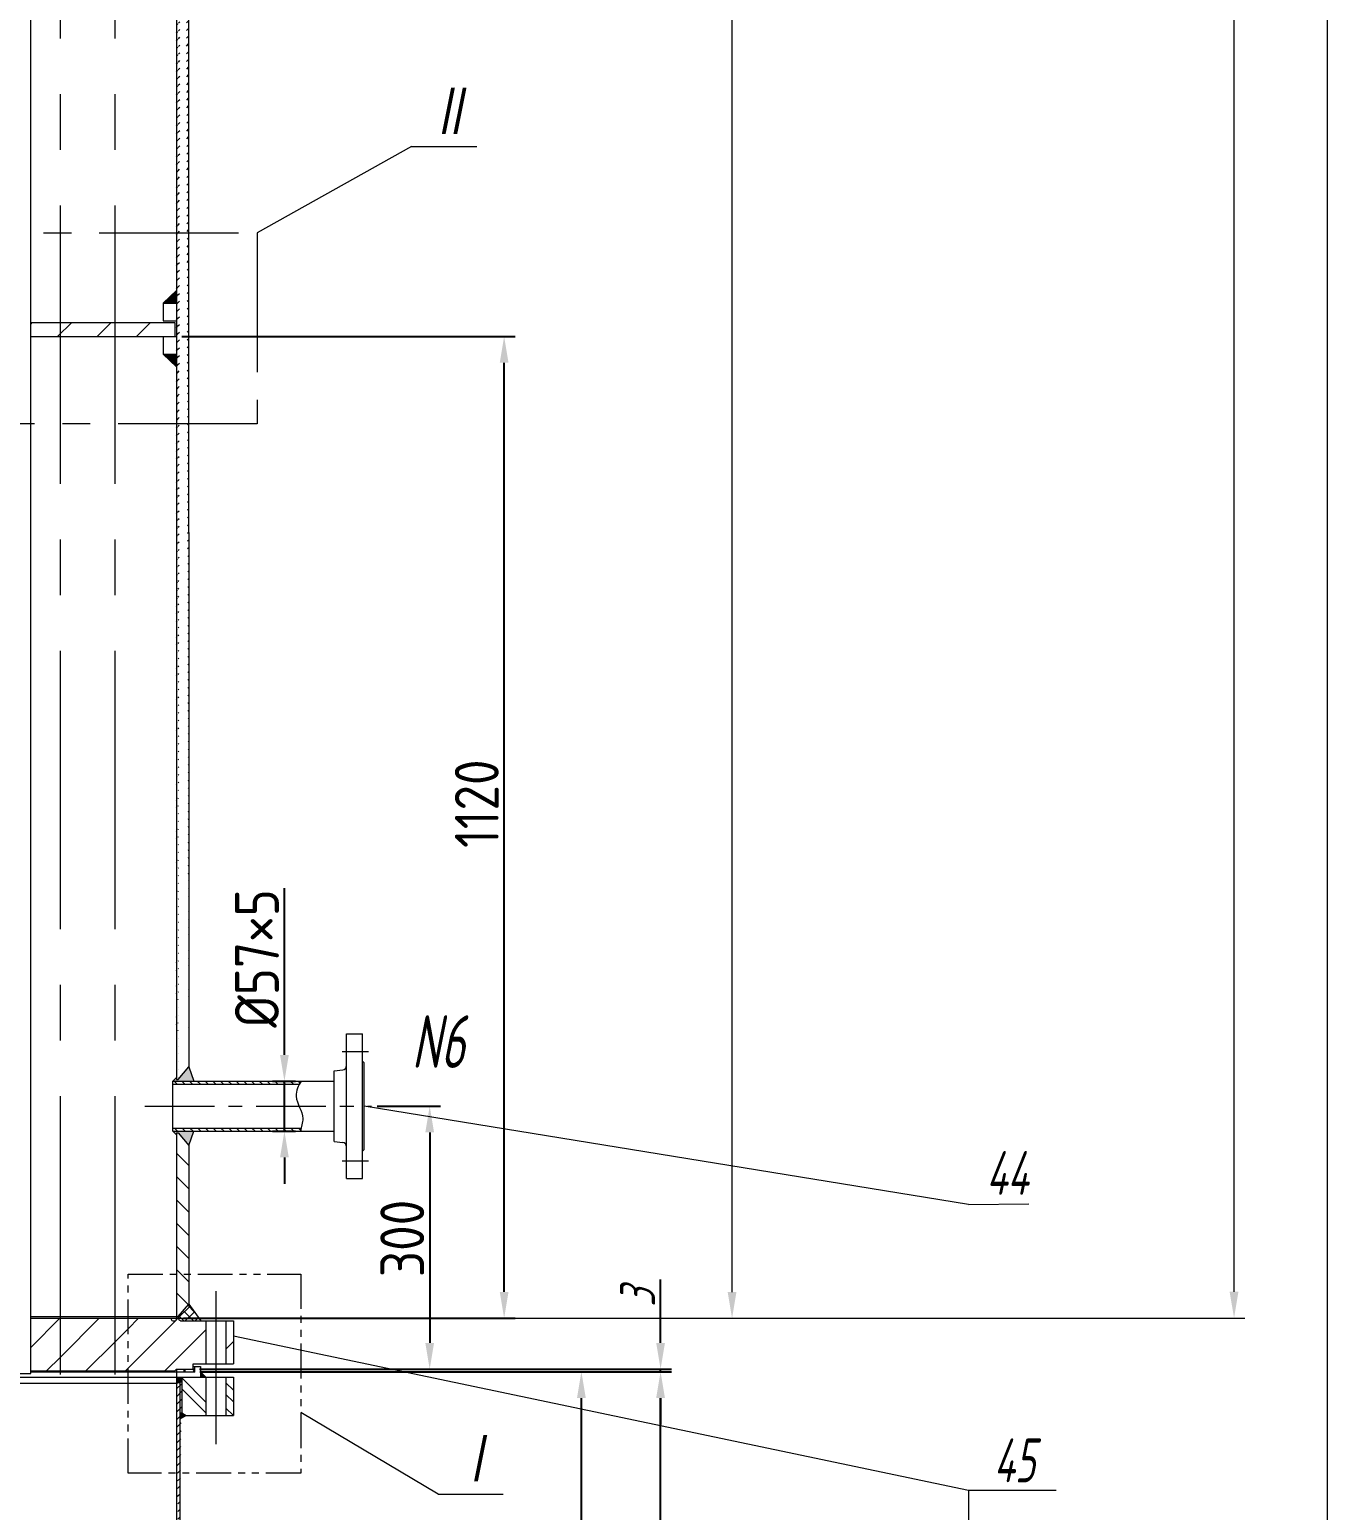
# Model space of a CAD drawing. Header units: inches. Extents: x 16 to 1170, y 5 to 1869.
# Drawn here: x 362.3 to 510.3, y 630.3 to 799.2 of the extents above; entities that cross this region are included whole.
import ezdxf
from ezdxf.enums import TextEntityAlignment as Align

# ---------------------------------------------------------------- set-up
doc = ezdxf.new("R2010")
doc.units = ezdxf.units.IN
doc.header["$MEASUREMENT"] = 0
doc.linetypes.add('CENTER', pattern=[50.8, 31.75, -6.35, 6.35, -6.35])
doc.linetypes.add('PHANTOM2', pattern=[31.75, 15.875, -3.175, 3.175, -3.175, 3.175, -3.175])
doc.layers.get('Defpoints').update_dxf_attribs({"lineweight": 0})
for name, color, linetype, lineweight in [('中心线', 111, 'CENTER', 0), ('剖面线', 250, 'Continuous', 0), ('双点划线', 5, 'PHANTOM2', 0), ('文字', 7, 'Continuous', 0), ('标注线', 20, 'Continuous', 0), ('粗实线', 7, 'Continuous', 0), ('粗实线1', 7, 'Continuous', 0), ('细实线2', 130, 'Continuous', 0)]:
    doc.layers.add(name, color=color, linetype=linetype, lineweight=lineweight)
doc.styles.add('HZ', font='gbeitc.shx', dxfattribs={"width": 0.75, "bigfont": 'hztxt3.shx'})
doc.styles.add('STYLE1', font='isocp3.shx', dxfattribs={"width": 0.8, "oblique": 18, "bigfont": 'hztxt3.shx'})
doc.dimstyles.new('1-10', dxfattribs={"dimtxt": 4, "dimasz": 3, "dimexe": 1.25, "dimexo": 0.625, "dimtad": 1, "dimdec": 4, "dimlfac": 10, "dimdsep": 46, "dimtxsty": 'STYLE1', "dimcen": 0.5, "dimclrt": 4, "dimadec": 0, "dimazin": 0, "dimtp": 0.2, "dimtfac": 1, "dimtdec": 4, "dimtmove": 0, "dimatfit": 3, "dimfxl": 1.25, "dimtolj": 1, "dimarcsym": 0})
pattern_1 = [(45, (351.29695, -2366.0835), (-0.561266, 0.561266), []), (135, (351.29695, -2366.0835), (-0.561266, -0.561266), [])]

# ---------------------------------------------------------------- blocks, each defined once
blk = doc.blocks.new('*D9')
at = {"layer": 'Defpoints', "color": 0, "transparency": 16777216}
for p in [(381.06, 646.13), (434.22, 646.13), (379.41, 536.13)]:
    blk.add_point(p, dxfattribs=at)
at = {"layer": '标注线', "color": 0, "lineweight": -2, "transparency": 16777216}
for p, q in [((381.68, 646.13), (435.47, 646.13)), ((434.22, 539.13), (434.22, 643.13)), ((380.03, 536.13), (435.47, 536.13))]:
    blk.add_line(p, q, dxfattribs=at)
at = {"layer": '标注线', "color": 0, "transparency": 16777216}
for points in [[(433.72, 643.13), (434.72, 643.13), (434.22, 646.13)], [(433.72, 539.13), (434.72, 539.13), (434.22, 536.13)]]:
    blk.add_solid(points, dxfattribs=at)
at = {"layer": '标注线', "color": 4, "transparency": 16777216, "insert": (431.1, 606.89), "char_height": 4, "attachment_point": 5, "rotation": 90}
blk.add_mtext('\\A1;{\\Fgbenor,gbcbig|c134;\\H1.25x;1100}', dxfattribs=at)
blk = doc.blocks.new('*D10')
at = {"layer": 'Defpoints', "color": 0, "transparency": 16777216}
for p in [(381.06, 646.13), (425.19, 646.13), (402.81, 581.13)]:
    blk.add_point(p, dxfattribs=at)
at = {"layer": '标注线', "color": 0, "lineweight": -2, "transparency": 16777216}
for p, q in [((381.68, 646.13), (426.44, 646.13)), ((425.19, 584.13), (425.19, 643.13)), ((403.43, 581.13), (426.44, 581.13))]:
    blk.add_line(p, q, dxfattribs=at)
at = {"layer": '标注线', "color": 0, "transparency": 16777216}
for points in [[(424.69, 643.13), (425.69, 643.13), (425.19, 646.13)], [(424.69, 584.13), (425.69, 584.13), (425.19, 581.13)]]:
    blk.add_solid(points, dxfattribs=at)
at = {"layer": '标注线', "color": 4, "transparency": 16777216, "insert": (422.06, 617.85), "char_height": 4, "attachment_point": 5, "rotation": 90}
blk.add_mtext('\\A1;{\\Fgbenor,gbcbig|c134;\\H1.25x;650}', dxfattribs=at)
blk = doc.blocks.new('*D11')
at = {"layer": '标注线', "color": 0, "lineweight": -2, "transparency": 16777216}
for p, q in [((434.22, 649.43), (434.22, 656.67)), ((381.63, 646.43), (435.47, 646.43)), ((381.68, 646.13), (435.47, 646.13)), ((434.22, 646.13), (434.22, 646.43)), ((434.22, 643.13), (434.22, 640.13))]:
    blk.add_line(p, q, dxfattribs=at)
at = {"layer": '标注线', "color": 0, "transparency": 16777216}
for points in [[(433.72, 649.43), (434.72, 649.43), (434.22, 646.43)], [(433.72, 643.13), (434.72, 643.13), (434.22, 646.13)]]:
    blk.add_solid(points, dxfattribs=at)
at = {"layer": '粗实线1', "color": 0, "transparency": 16777216}
for p in [(381.01, 646.43), (381.06, 646.13), (434.22, 646.43)]:
    blk.add_point(p, dxfattribs=at)
at = {"layer": '标注线', "color": 4, "transparency": 16777216, "insert": (431.6, 654.55), "char_height": 4, "attachment_point": 5, "rotation": 90, "style": 'STYLE1'}
blk.add_mtext('\\A1;3', dxfattribs=at)
blk = doc.blocks.new('*D12')
at = {"layer": 'Defpoints', "color": 0, "transparency": 16777216}
for p in [(379.01, 764.23), (416.38, 764.23), (379.21, 652.23)]:
    blk.add_point(p, dxfattribs=at)
at = {"layer": '标注线', "color": 0, "lineweight": -2, "transparency": 16777216}
for p, q in [((379.63, 764.23), (417.63, 764.23)), ((416.38, 655.23), (416.38, 761.23)), ((379.83, 652.23), (417.63, 652.23))]:
    blk.add_line(p, q, dxfattribs=at)
at = {"layer": '标注线', "color": 0, "transparency": 16777216}
for points in [[(415.88, 761.23), (416.88, 761.23), (416.38, 764.23)], [(415.88, 655.23), (416.88, 655.23), (416.38, 652.23)]]:
    blk.add_solid(points, dxfattribs=at)
at = {"layer": '标注线', "color": 4, "transparency": 16777216, "insert": (413.26, 710.93), "char_height": 4, "attachment_point": 5, "rotation": 90}
blk.add_mtext('\\A1;{\\Fgbenor,gbcbig|c134;\\H1.25x;1120}', dxfattribs=at)
blk = doc.blocks.new('*D13')
at = {"layer": 'Defpoints', "color": 0, "transparency": 16777216}
for p in [(401.27, 676.43), (381.01, 646.43), (407.89, 646.43)]:
    blk.add_point(p, dxfattribs=at)
at = {"layer": '标注线', "color": 0, "lineweight": -2, "transparency": 16777216}
for p, q in [((401.9, 676.43), (409.14, 676.43)), ((407.89, 673.43), (407.89, 649.43)), ((381.63, 646.43), (409.14, 646.43))]:
    blk.add_line(p, q, dxfattribs=at)
at = {"layer": '标注线', "color": 0, "transparency": 16777216}
for points in [[(407.39, 673.43), (408.39, 673.43), (407.89, 676.43)], [(407.39, 649.43), (408.39, 649.43), (407.89, 646.43)]]:
    blk.add_solid(points, dxfattribs=at)
at = {"layer": '标注线', "color": 4, "transparency": 16777216, "insert": (404.76, 661.34), "char_height": 4, "attachment_point": 5, "rotation": 90}
blk.add_mtext('\\A1;{\\Fgbenor,gbcbig|c134;\\H1.25x;300}', dxfattribs=at)
blk = doc.blocks.new('*D21')
at = {"layer": 'Defpoints', "color": 0, "transparency": 16777216}
for p in [(389.35, 679.28), (389.35, 673.58), (391.32, 673.58)]:
    blk.add_point(p, dxfattribs=at)
at = {"layer": '标注线', "color": 0, "lineweight": -2, "transparency": 16777216}
for p, q in [((391.32, 682.28), (391.32, 701.28)), ((389.98, 679.28), (392.57, 679.28)), ((391.32, 673.58), (391.32, 679.28)), ((389.98, 673.58), (392.57, 673.58)), ((391.32, 670.58), (391.32, 667.58))]:
    blk.add_line(p, q, dxfattribs=at)
at = {"layer": '标注线', "color": 0, "transparency": 16777216}
for points in [[(390.82, 682.28), (391.82, 682.28), (391.32, 679.28)], [(390.82, 670.58), (391.82, 670.58), (391.32, 673.58)]]:
    blk.add_solid(points, dxfattribs=at)
at = {"layer": '标注线', "color": 4, "transparency": 16777216, "insert": (388.19, 693.28), "char_height": 4, "attachment_point": 5, "rotation": 90}
blk.add_mtext('\\A1;{\\Fgbenor,gbcbig|c0;\\H1.25x;%%C\\Fgbenor,gbcbig|c134;57×5}', dxfattribs=at)

msp = doc.modelspace()

# ---------------------------------------------------------------- hatches: boundary and pattern name
at = {"layer": '剖面线'}
h = msp.add_hatch(dxfattribs=at)
h.set_pattern_fill('ANSI31', scale=5, style=0)
edge = h.paths.add_edge_path()
edge.add_line((378.935615, 1401.584417), (379.007974, 679.477376))
edge.add_line((380.355951, 1402.125235), (380.407974, 680.90748))
edge.add_line((378.935592, 1399.400325), (380.135592, 1401.860875))
edge.add_line((380.135592, 1401.860875), (380.355961, 1401.983036))
edge.add_line((379.207974, 679.477376), (380.407974, 680.90748))
edge.add_line((379.007974, 679.477376), (379.207974, 679.477376))
h = msp.add_hatch(dxfattribs=at)
h.set_pattern_fill('ANSI31', style=0)
h.set_pattern_definition([(45, (351.297, -2366.0835), (-2.245064, 2.245064), [])])
h.paths.add_polyline_path([(315.890282, 765.827376), (312.507974, 765.827376), (312.507974, 764.227376), (315.890282, 764.227376)])
h.paths.add_polyline_path([(319.007974, 765.827376), (315.890282, 765.827376), (315.890282, 764.227376), (319.007974, 764.227376)])
h.paths.add_polyline_path([(322.125665, 765.827376), (319.007974, 765.827376), (319.007974, 764.227376), (322.125665, 764.227376)])
h.paths.add_polyline_path([(328.361048, 765.827376), (322.125665, 765.827376), (322.125665, 764.227376), (328.361048, 764.227376)])
h.paths.add_polyline_path([(334.596431, 765.827376), (328.361048, 765.827376), (328.361048, 764.227376), (334.596431, 764.227376)])
h.paths.add_polyline_path([(340.831814, 765.827376), (334.596431, 765.827376), (334.596431, 764.227376), (340.831814, 764.227376)])
h.paths.add_polyline_path([(347.067197, 765.827376), (340.831814, 765.827376), (340.831814, 764.227376), (347.067197, 764.227376)])
h.paths.add_polyline_path([(353.30258, 765.827376), (347.067197, 765.827376), (347.067197, 764.227376), (353.30258, 764.227376)])
h.paths.add_polyline_path([(356.687963, 765.827376), (353.30258, 765.827376), (353.30258, 764.227376), (356.687963, 764.227376)])
h.paths.add_polyline_path([(365.773345, 765.827376), (362.387963, 765.827376), (362.387963, 764.227376), (365.773345, 764.227376)])
h.paths.add_polyline_path([(372.008728, 765.827376), (365.773345, 765.827376), (365.773345, 764.227376), (372.008728, 764.227376)])
h.paths.add_polyline_path([(378.807974, 765.827376), (372.008728, 765.827376), (372.008728, 764.227376), (378.807974, 764.227376)])
h = msp.add_hatch(dxfattribs=at)
h.set_pattern_fill('ANSI31', scale=5, angle=90, style=0)
edge = h.paths.add_edge_path()
edge.add_spline(control_points=[(393.008743, 678.927376), (393.077317, 679.05052), (393.153919, 679.167924), (393.236561, 679.277376)], knot_values=[0, 0, 0, 0, 0.4114395946, 0.4114395946, 0.4114395946, 0.4114395946], degree=3, periodic=0)
edge.add_line((393.236561, 679.277376), (378.607974, 679.277376))
edge.add_line((378.607974, 679.277376), (378.607974, 678.927376))
edge.add_line((378.607974, 678.927376), (393.008743, 678.927376))
h = msp.add_hatch(dxfattribs=at)
h.set_pattern_fill('ANSI31', scale=5, angle=90, style=0)
edge = h.paths.add_edge_path()
edge.add_spline(control_points=[(393.183694, 673.577376), (393.197453, 673.693928), (393.218703, 673.810682), (393.24288, 673.927376)], knot_values=[5.5671776081, 5.5671776081, 5.5671776081, 5.5671776081, 5.9192621406, 5.9192621406, 5.9192621406, 5.9192621406], degree=3, periodic=0)
edge.add_line((393.24288, 673.927376), (378.607974, 673.927376))
edge.add_line((378.607974, 673.927376), (378.607974, 673.577376))
edge.add_line((378.607974, 673.577376), (393.183694, 673.577376))
h = msp.add_hatch(dxfattribs=at)
h.set_pattern_fill('ANSI31', scale=15, angle=90, style=0)
h.paths.add_polyline_path([(380.407974, 671.947271), (379.207974, 673.377376), (379.007974, 673.377376), (379.007974, 657.275918), (380.407974, 657.275918)])
h.paths.add_polyline_path([(380.407974, 657.275918), (379.007974, 657.275918), (379.007974, 652.427376), (379.207974, 652.427376), (380.407974, 653.85748)])
h = msp.add_hatch(dxfattribs=at)
h.set_pattern_fill('ANSI37', scale=0.25, style=0)
h.set_pattern_definition(pattern_1)
h.paths.add_polyline_path([(380.407974, 653.85748), (379.207974, 652.427376), (379.007974, 652.427376), (379.007974, 652.227376), (379.207974, 652.227376, 0.2964388681), (379.662958, 651.927376), (381.807974, 651.927376)])
h.paths.add_polyline_path([(259.007974, 652.427376), (258.807974, 652.427376), (257.607974, 653.85748), (256.207974, 651.927376), (258.35299, 651.927376, 0.2964388682), (258.807974, 652.227376), (259.007974, 652.227376)])
h = msp.add_hatch(dxfattribs=at)
h.set_pattern_fill('ANSI37', scale=0.25, style=0)
h.set_pattern_definition(pattern_1)
h.paths.add_polyline_path([(379.007974, 646.427376), (379.007974, 646.127376), (381.007974, 646.127376), (381.007974, 646.427376)])
h.paths.add_polyline_path([(259.007974, 646.127376), (259.007974, 646.427376), (257.007974, 646.427376), (257.007974, 646.127376)])
h = msp.add_hatch(dxfattribs=at)
h.set_pattern_fill('ANSI31', scale=5, style=0)
edge = h.paths.add_edge_path()
edge.add_line((379.407974, 644.934555), (379.407974, 602.865726))
edge.add_line((379.007974, 646.427376), (379.007974, 602.627376))
edge.add_line((379.007974, 644.827376), (379.607974, 644.988145))
edge.add_line((379.007974, 602.627376), (379.207974, 602.627376))
edge.add_line((379.207974, 602.627376), (379.407974, 602.865726))
at = {"layer": '粗实线'}
for points in [[(378.999101, 768.027376), (378.998957, 769.462208), (377.507974, 768.027376)], [(377.507974, 762.227376), (378.999828, 760.767374), (378.999682, 762.227376)], [(379.207974, 679.477376), (379.007974, 679.477376), (379.00795, 679.709023), (378.607974, 679.277376), (381.007974, 679.277376), (380.407974, 680.90748)], [(381.007974, 673.577376), (378.607974, 673.577376), (379.007974, 673.145703), (379.007974, 673.377376), (379.207974, 673.377376), (380.407974, 671.947271)], [(379.607974, 645.527376), (379.007974, 645.527376), (379.007974, 644.827376), (379.607974, 644.988145)], [(381.757974, 646.127376), (381.757974, 645.527376), (382.357974, 645.527376)], [(379.607974, 641.427376), (379.407974, 641.427376), (379.407974, 640.727376), (380.127589, 641.127376)]]:
    msp.add_hatch(color=7, dxfattribs=at).paths.add_polyline_path(points)

# ---------------------------------------------------------------- linework, layer by layer
at = {"layer": '中心线'}
for p, q in [((365.773345, 645.815562), (365.773345, 1448.29935)), ((372.008728, 645.815562), (372.008728, 1448.299031)), ((383.507974, 655.325016), (383.507974, 637.873858))]:
    msp.add_line(p, q, dxfattribs=at)
at = {"layer": '中心线', "ltscale": 0.25}
for p, q in [((397.907974, 682.677376), (400.907974, 682.677376)), ((375.407974, 676.427376), (401.271815, 676.427376)), ((397.907974, 670.177376), (400.907974, 670.177376))]:
    msp.add_line(p, q, dxfattribs=at)
at = {"layer": '剖面线', "color": 7}
for p, q in [((362.387963, 648.903217), (365.712122, 652.227376)), ((365.773345, 647.798471), (370.20225, 652.227376)), ((373.495999, 651.030996), (374.692378, 652.227376)), ((378.97927, 652.024139), (379.182506, 652.227376)), ((372.008728, 649.543726), (373.495999, 651.030996)), ((373.495999, 646.540868), (378.91121, 651.95608)), ((377.672634, 646.227376), (382.357974, 650.912715)), ((368.692378, 646.227376), (372.008728, 649.543726)), ((384.657974, 648.722587), (385.507974, 649.572587)), ((364.20225, 646.227376), (365.773345, 647.798471)), ((373.182506, 646.227376), (373.495999, 646.540868)), ((382.357974, 642.672203), (379.607974, 645.422203)), ((382.357979, 641.427376), (379.607979, 644.177376)), ((385.507974, 644.012331), (384.657974, 644.862331)), ((385.50797, 641.127373), (384.65797, 641.977373)), ((385.507974, 642.704355), (384.657974, 643.55435))]:
    msp.add_line(p, q, dxfattribs=at)
at = {"layer": '双点划线'}
msp.add_lwpolyline([(306.702227, 776.042348), (388.219596, 776.042348), (388.219596, 754.244776), (306.702227, 754.244776)], close=True, dxfattribs=at)
at = {"layer": '双点划线', "ltscale": 0.25}
msp.add_lwpolyline([(373.495999, 657.275918), (393.176978, 657.275918), (393.176978, 634.548561), (373.495999, 634.548561)], close=True, dxfattribs=at)
at = {"layer": '标注线'}
for p, q in [((510.267894, 487.121741), (510.267894, 1671.099102)), ((499.622273, 655.259422), (499.622273, 1449.320505)), ((442.371785, 655.227376), (442.371785, 1228.435178)), ((405.827333, 785.882526), (388.219596, 776.042348)), ((469.328253, 665.224262), (400.407974, 676.427376)), ((366.40148, 652.259422), (500.872273, 652.259422)), ((380.457974, 652.227376), (443.621785, 652.227376)), ((469.328253, 632.592933), (385.507974, 650.197132)), ((408.848284, 632.186096), (393.176978, 641.465183)), ((469.328253, 632.592933), (469.328253, 622.592933))]:
    msp.add_line(p, q, dxfattribs=at)
for points in [[(441.871785, 655.227376), (442.871785, 655.227376), (442.371785, 652.227376)], [(499.122273, 655.259422), (500.122273, 655.259422), (499.622273, 652.259422)]]:
    msp.add_solid(points, dxfattribs=at)
at = {"layer": '粗实线'}
for p, q in [((362.387963, 645.927376), (362.387963, 1454.499102)), ((380.355951, 1402.125235), (380.407974, 680.90748)), ((378.935615, 1401.584417), (379.007974, 679.477376)), ((377.507974, 768.027376), (379.007974, 769.470885)), ((377.507974, 768.027376), (377.507974, 766.027376)), ((377.507974, 768.027376), (379.007974, 768.027376)), ((362.387963, 765.827376), (378.807974, 765.827376)), ((377.507974, 766.027376), (379.007974, 766.027376)), ((378.807974, 765.827376), (378.807974, 764.227376)), ((362.387963, 764.227376), (379.007974, 764.227376)), ((377.507974, 764.227376), (377.507974, 762.227376)), ((377.507974, 762.227376), (379.007974, 762.227376)), ((377.507974, 762.227376), (379.007974, 760.759402)), ((398.407974, 684.677376), (400.207974, 684.677376)), ((398.407974, 668.177376), (398.407974, 684.677376)), ((400.207974, 668.177376), (400.207974, 684.677376)), ((379.207974, 679.477376), (380.407974, 680.90748)), ((380.407974, 680.90748), (381.007974, 679.277376)), ((400.407974, 681.377376), (400.207974, 681.577376)), ((400.407974, 671.477376), (400.407974, 681.377376)), ((378.607974, 679.277376), (379.007974, 679.709048)), ((378.607974, 679.277376), (397.007974, 679.277376)), ((378.607974, 673.577376), (378.607974, 679.277376)), ((379.007974, 679.477376), (379.207974, 679.477376)), ((397.007974, 680.455477), (397.968908, 680.573465)), ((397.007974, 672.399274), (397.007974, 680.455477)), ((378.607974, 678.927376), (393.008743, 678.927376)), ((378.607974, 673.927376), (393.24288, 673.927376)), ((378.607974, 673.577376), (397.007974, 673.577376)), ((378.607974, 673.577376), (379.007974, 673.145703)), ((379.007974, 673.377376), (379.007974, 652.227376)), ((379.007974, 673.377376), (379.207974, 673.377376)), ((379.207974, 673.377376), (380.407974, 671.947271)), ((380.407974, 671.947271), (381.007974, 673.577376)), ((397.007974, 672.399274), (397.968908, 672.281286)), ((380.407974, 671.947271), (380.407974, 653.85748)), ((400.407974, 671.477376), (400.207974, 671.277376)), ((398.407974, 668.177376), (400.207974, 668.177376)), ((379.207974, 652.427376), (380.407974, 653.85748)), ((380.407974, 653.85748), (381.807974, 651.927376)), ((252.507974, 645.527376), (385.507974, 645.527376)), ((379.007974, 646.427376), (379.007974, 602.627376)), ((259.007974, 644.827376), (379.007974, 644.827376)), ((379.407974, 644.934555), (379.407974, 602.865726))]:
    msp.add_line(p, q, dxfattribs=at)
at = {"layer": '粗实线', "color": 7}
for p, q in [((362.387963, 652.427376), (379.207974, 652.427376)), ((362.387963, 652.227376), (379.207974, 652.227376)), ((378.407974, 652.227376), (378.407974, 652.127376)), ((379.007974, 652.227376), (379.007974, 652.127376)), ((378.607974, 651.927376), (378.807974, 651.927376)), ((379.662958, 651.927376), (385.507974, 651.927376)), ((382.357974, 651.927376), (382.357974, 647.027376)), ((384.657974, 651.927376), (384.657974, 647.027376)), ((385.507974, 651.927376), (385.507974, 647.027376)), ((380.907974, 647.027376), (385.507974, 647.027376)), ((380.907974, 646.427376), (380.907974, 647.027376)), ((356.687963, 645.927376), (362.387963, 645.927376)), ((356.687963, 645.927376), (362.387963, 645.927376)), ((362.387963, 646.227376), (378.807974, 646.227376)), ((362.387963, 646.127376), (381.057974, 646.127376)), ((379.007974, 646.427376), (378.807974, 646.227376)), ((379.007974, 646.427376), (381.007974, 646.427376)), ((379.607974, 645.527376), (379.607974, 641.427376)), ((380.907974, 646.727376), (381.757974, 646.727376)), ((381.007974, 646.427376), (381.007974, 646.127376)), ((381.057974, 646.727376), (381.057974, 646.127376)), ((381.757974, 646.727376), (381.757974, 645.527376)), ((381.757974, 646.127376), (382.357974, 645.527376)), ((382.357974, 645.527376), (382.357974, 641.127376)), ((384.657974, 645.527376), (384.657974, 641.127376)), ((385.507974, 645.527376), (385.507974, 641.127376)), ((379.007974, 644.827376), (379.607974, 644.988145)), ((379.407974, 641.427376), (379.607974, 641.427376)), ((380.127589, 641.127376), (379.407974, 640.727376)), ((379.607974, 641.427376), (380.127589, 641.127376)), ((380.127589, 641.127376), (385.507974, 641.127376))]:
    msp.add_line(p, q, dxfattribs=at)
at = {"layer": '粗实线'}
for centre, start, end in [((397.907974, 681.069738), 277, 0), ((397.907974, 671.785013), 0, 83)]:
    msp.add_arc(centre, 0.5, start, end, dxfattribs=at)
at = {"layer": '粗实线', "color": 7}
for centre, radius, start, end in [((378.607974, 652.127376), 0.2, 180, 270), ((378.807974, 652.127376), 0.2, 270, 0), ((379.666236, 652.427365), 0.5, 203.57683464, 270.37568302)]:
    msp.add_arc(centre, radius, start, end, dxfattribs=at)
at = {"layer": '粗实线1'}
msp.add_line((469.328253, 665.224262), (476.225252, 665.293507), dxfattribs=at)
at = {"layer": '细实线2', "color": 0}
for p, q in [((405.827333, 785.882526), (413.249095, 785.882526)), ((408.848284, 632.186096), (416.270046, 632.186096)), ((479.328253, 632.592933), (469.328253, 632.592933))]:
    msp.add_line(p, q, dxfattribs=at)
at = {"layer": '细实线2', "color": 7, "start_tangent": (-0.6025773119, -0.7980605135), "end_tangent": (-0.1172342142, -0.9931042941)}
msp.add_spline([(393.236561, 679.277376), (392.666007, 677.556714), (393.415761, 675.0238), (393.183694, 673.577376)], degree=3, dxfattribs=at)

# ---------------------------------------------------------------- texts
at = {"layer": '文字', "style": 'HZ', "width": 0.75}
msp.add_text('N6', height=6, dxfattribs=at).set_placement((405.83419, 680.789192))
at = {"layer": '细实线2', "style": 'HZ', "width": 0.75}
for s, p in [('Ⅱ', (407.783462, 786.749283)), ('Ⅰ', (410.804413, 633.052854))]:
    msp.add_text(s, height=6, dxfattribs=at).set_placement(p)
for s, p in [('44', (473.775112, 668.823104)), ('45', (474.583888, 636.030667))]:
    msp.add_text(s, height=5, dxfattribs=at).set_placement(p, align=Align.MIDDLE)

# ---------------------------------------------------------------- dimensions: what is measured, and where the dimension line sits
at = {"layer": '标注线'}
for base, p1, p2, text, picture, middle in [((416.383961, 764.227376), (379.207974, 652.227376), (379.007974, 764.227376), '{\\Fgbenor,gbcbig|c134;\\H1.25x;1120}', '*D12', (416.383961, 710.933834)), ((391.319687, 673.577376), (389.350249, 679.277376), (389.350249, 673.577376), '{\\Fgbenor,gbcbig|c0;\\H1.25x;%%C\\Fgbenor,gbcbig|c134;57×5}', '*D21', (391.319687, 693.280337)), ((407.888076, 646.427376), (401.271815, 676.427376), (381.007974, 646.427376), '{\\Fgbenor,gbcbig|c134;\\H1.25x;300}', '*D13', (407.888076, 661.343914)), ((434.221809, 646.127376), (379.407974, 536.127376), (381.057974, 646.127376), '{\\Fgbenor,gbcbig|c134;\\H1.25x;1100}', '*D9', (434.221809, 606.88815)), ((425.186195, 646.127376), (402.808231, 581.127376), (381.057974, 646.127376), '{\\Fgbenor,gbcbig|c134;\\H1.25x;650}', '*D10', (425.186195, 617.846637))]:
    dim = msp.add_linear_dim(base=base, p1=p1, p2=p2, angle=90, text=text, dimstyle='1-10', override={"dimtxsty": 'Standard'}, dxfattribs=at)
    dim.commit()
    dim.dimension.update_dxf_attribs({"geometry": picture, "text_midpoint": middle, "dimtype": 160})
dim = msp.add_linear_dim(base=(434.221809, 646.427376), p1=(381.057974, 646.127376), p2=(381.007974, 646.427376), angle=90, text='3', dimstyle='1-10', dxfattribs=at)
dim.commit()
dim.dimension.update_dxf_attribs({"geometry": '*D11', "text_midpoint": (434.221809, 654.546386), "dimtype": 160})

doc.saveas('drawing.dxf')
